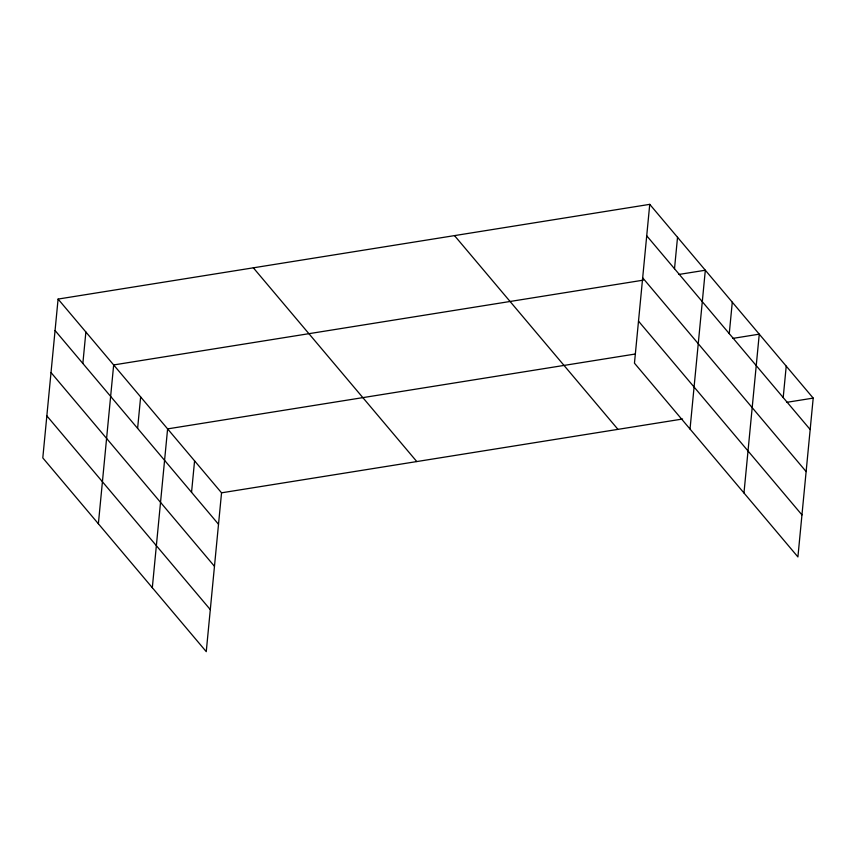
<?xml version="1.0" encoding="UTF-8"?>
<svg xmlns="http://www.w3.org/2000/svg" width="856" height="856" viewBox="0 0 856 856"><rect width="100%" height="100%" fill="white"/><g stroke="black" fill="none" stroke-linecap="round" stroke-linejoin="round"><path stroke-width="1.28" d="M58.09 299.076L42.8 457.896L206.253 651.651L221.544 492.821L58.09 299.076L649.747 204.349L813.2 398.104L797.91 556.924L634.457 363.179L649.747 204.349M82.85 363.458L85.878 332.01M98.376 523.776L113.666 364.945L643.316 280.147M137.613 428.364L140.641 396.916M152.315 587.708L167.605 428.888L635.248 354.02M191.551 492.307L194.579 460.86M674.507 268.731L677.535 237.283M690.032 429.049L705.323 270.229L678.936 274.444M729.259 333.637L732.287 302.189M743.971 492.992L759.261 334.161L732.875 338.388M783.197 397.58L786.225 366.133M221.544 492.821L682.596 419.012M786.814 402.32L813.2 398.104M646.719 235.796L810.172 429.541M642.674 277.825L806.127 471.581M638.501 321.139L801.954 514.895M454.504 235.603L617.957 429.359M253.344 267.81L416.797 461.566M55.062 330.523L218.515 524.268M51.018 372.553L214.471 566.308M46.845 415.866L210.298 609.611"/></g></svg>
